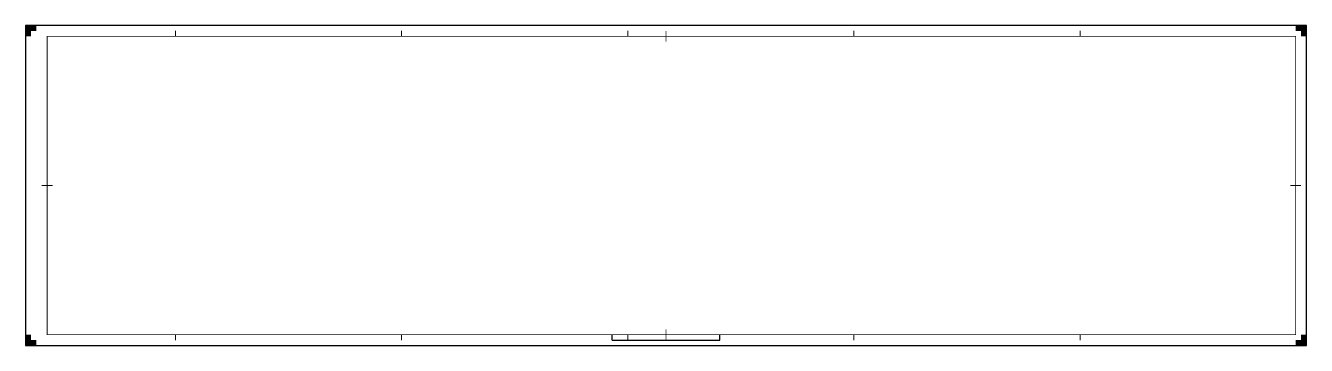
# Model space of a CAD drawing. Extents: x -20 to 1169, y -10 to 287.
import ezdxf

# ---------------------------------------------------------------- set-up
doc = ezdxf.new("R2010")
doc.units = 0
for name, color, linetype, lineweight in [('to-xx-kader', 7, 'CONTINUOUS', 25), ('to-xx-snijrand', 7, 'CONTINUOUS', 25), ('to-xx-vouwmerk', 7, 'CONTINUOUS', 18)]:
    doc.layers.add(name, color=color, linetype=linetype, lineweight=lineweight)

msp = doc.modelspace()

# ---------------------------------------------------------------- hatches: boundary and pattern name
at = {"layer": 'to-xx-snijrand'}
for points in [[(-10, 287), (-20, 287), (-20, 277), (-15, 277), (-15, 282), (-10, 282)], [(1169, 277), (1169, 287), (1159, 287), (1159, 282), (1164, 282), (1164, 277)], [(-20, 0), (-20, -10), (-10, -10), (-10, -5), (-15, -5), (-15, 0)], [(1159, -10), (1169, -10), (1169, 0), (1164, 0), (1164, -5), (1159, -5)]]:
    msp.add_hatch(color=256, dxfattribs=at).paths.add_polyline_path(points)

# ---------------------------------------------------------------- linework, layer by layer
at = {"layer": 'to-xx-kader'}
for p, q in [((524.5, -5), (524.5, 0)), ((624.5, -5), (624.5, 0)), ((524.5, -5), (624.5, -5))]:
    msp.add_line(p, q, dxfattribs=at)
at = {"layer": 'to-xx-kader', "const_width": 0.7}
msp.add_lwpolyline([(0, 0), (1159, 0), (1159, 277), (0, 277)], close=True, dxfattribs=at)
at = {"layer": 'to-xx-kader', "const_width": 0.7, "flags": 128}
for points in [[(574.5, 282), (574.5, 272)], [(-5, 138.5), (5, 138.5)], [(1164, 138.5), (1154, 138.5)], [(574.5, -5), (574.5, 5)]]:
    msp.add_lwpolyline(points, dxfattribs=at)
at = {"layer": 'to-xx-snijrand'}
for p, q in [((1169, 287), (-20, 287)), ((-20, 287), (-20, -10)), ((1169, -10), (1169, 287)), ((-20, -10), (1169, -10))]:
    msp.add_line(p, q, dxfattribs=at)
at = {"layer": 'to-xx-vouwmerk'}
for p, q in [((119, 277), (119, 282)), ((329, 277), (329, 282)), ((539, 277), (539, 282)), ((749, 277), (749, 282)), ((959, 277), (959, 282)), ((119, -5), (119, 0)), ((329, -5), (329, 0)), ((539, -5), (539, 0)), ((749, -5), (749, 0)), ((959, -5), (959, 0))]:
    msp.add_line(p, q, dxfattribs=at)

doc.saveas('drawing.dxf')
